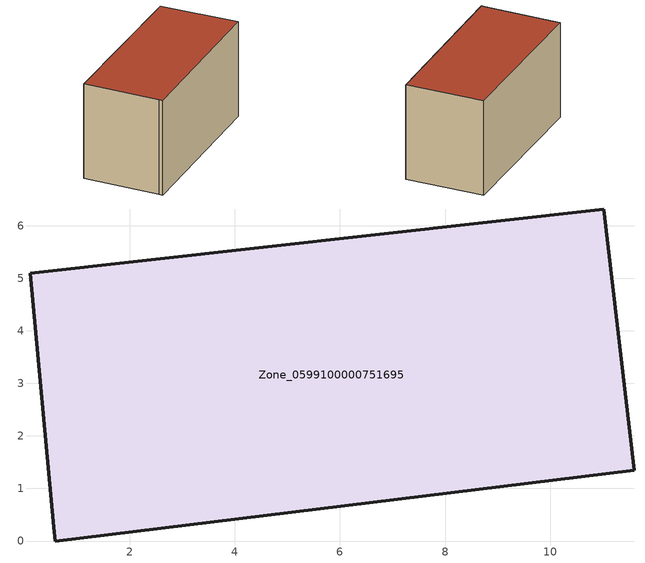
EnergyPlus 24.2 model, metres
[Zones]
Zone_0599100000751695
 floor ground (C_G): 0.58,0 0.56,0.26 0.11,5.09 11.03,6.32 11.6,1.34 z0
 wall outside (C_F): 0.58,0 11.6,1.34 11.03,6.32 0.11,5.09 0.56,0.26 0.58,0 z0:6.21
 roof outside (C_R): 0.56,0.26 0.58,0 11.6,1.34 11.03,6.32 0.11,5.09 z6.21
[BUILDING]
Pand.0599100000751695: North Axis=0; Terrain=City; Loads Convergence Tolerance Value=0.04; Temperature Convergence Tolerance Value=0.4; Solar Distribution=FullExterior; Maximum Number of Warmup Days=25; Minimum Number of Warmup Days=1
[Site:Location]
Rotterdam.The.Hague.AP_ZH_NLD Design_Conditions: Latitude=51.96; Longitude=4.45; Time Zone=1; Elevation=-4.5
[SITE:GROUNDTEMPERATURE:BUILDINGSURFACE]
18, 18, 18, 18, 18, 18, 18, 18, 18, 18, 18, 18
[MATERIAL] Thermal Absorptance=0.9; Solar Absorptance=0.7; Visible Absorptance=0.7
Name | Roughness | Thickness | Conductivity | Density | Specific Heat
G.TI.2006-2014 | MediumSmooth | 0.15 | 0.06 | 540 | 1210
F.TI.2006-2014 | Rough | 0.3 | 0.12 | 1920 | 840
R.TI.2006-2014 | MediumRough | 0.2 | 0.08 | 1500 | 1000
[CONSTRUCTION]
C_G: G.TI.2006-2014
C_F: F.TI.2006-2014
C_R: R.TI.2006-2014
[ZONE]
Zone_0599100000751695: Type=1; Multiplier=1; Ceiling Height=Autocalculate; Volume=Autocalculate; Floor Area=autocalculate; Part of Total Floor Area=Yes
[ZONEINFILTRATION:DESIGNFLOWRATE]
Infil_Zone_0599100000751695: Zone or ZoneList or Space or SpaceList=Zone_0599100000751695; Schedule=AlwaysOn; Design Flow Rate Calculation Method=Flow/Area; Flow Rate per Floor Area=0.0015; Constant Term Coefficient=1; Temperature Term Coefficient=0; Velocity Term Coefficient=0; Velocity Squared Term Coefficient=0
[HVACTEMPLATE:ZONE:IDEALLOADSAIRSYSTEM]
Zone_0599100000751695: Maximum Heating Supply Air Temperature=50; Minimum Cooling Supply Air Temperature=13; Maximum Heating Supply Air Humidity Ratio=0.0156; Minimum Cooling Supply Air Humidity Ratio=0.0077; Heating Limit=NoLimit; Cooling Limit=NoLimit; Dehumidification Control Type=ConstantSensibleHeatRatio; Cooling Sensible Heat Ratio=0.7; Dehumidification Setpoint=60; Humidification Control Type=None; Humidification Setpoint=30; Outdoor Air Method=None; Outdoor Air Flow Rate per Person=0.00944; Outdoor Air Flow Rate per Zone Floor Area=0; Outdoor Air Flow Rate per Zone=0; Demand Controlled Ventilation Type=None; Outdoor Air Economizer Type=NoEconomizer; Heat Recovery Type=None; Sensible Heat Recovery Effectiveness=0.7; Latent Heat Recovery Effectiveness=0.65
[ZONECONTROL:THERMOSTAT]
ThermostatControl_Zone_0599100000751695: Zone or ZoneList=Zone_0599100000751695; Control Type Schedule=DualSetpointControlType; Control 1=Thermostat_Zone_0599100000751695; Temperature Difference Between Cutout And Setpoint=0
[THERMOSTATSETPOINT:DUALSETPOINT]
Thermostat_Zone_0599100000751695: Heating Setpoint Temperature Schedule=HeatingSetpoint_Zone_0599100000751695; Cooling Setpoint Temperature Schedule=CoolingSetpoint_Zone_0599100000751695
[SCHEDULE:COMPACT]
HeatingSetpoint_Zone_0599100000751695: Through: 12/31, For: AllDays, Until: 24:00, 21
CoolingSetpoint_Zone_0599100000751695: Through: 12/31, For: AllDays, Until: 24:00, 24
DualSetpointControlType: Through: 12/31, For: AllDays, Until: 24:00, 4
AlwaysOn: Through: 12/31, For: AllDays, Until: 24:00, 1
